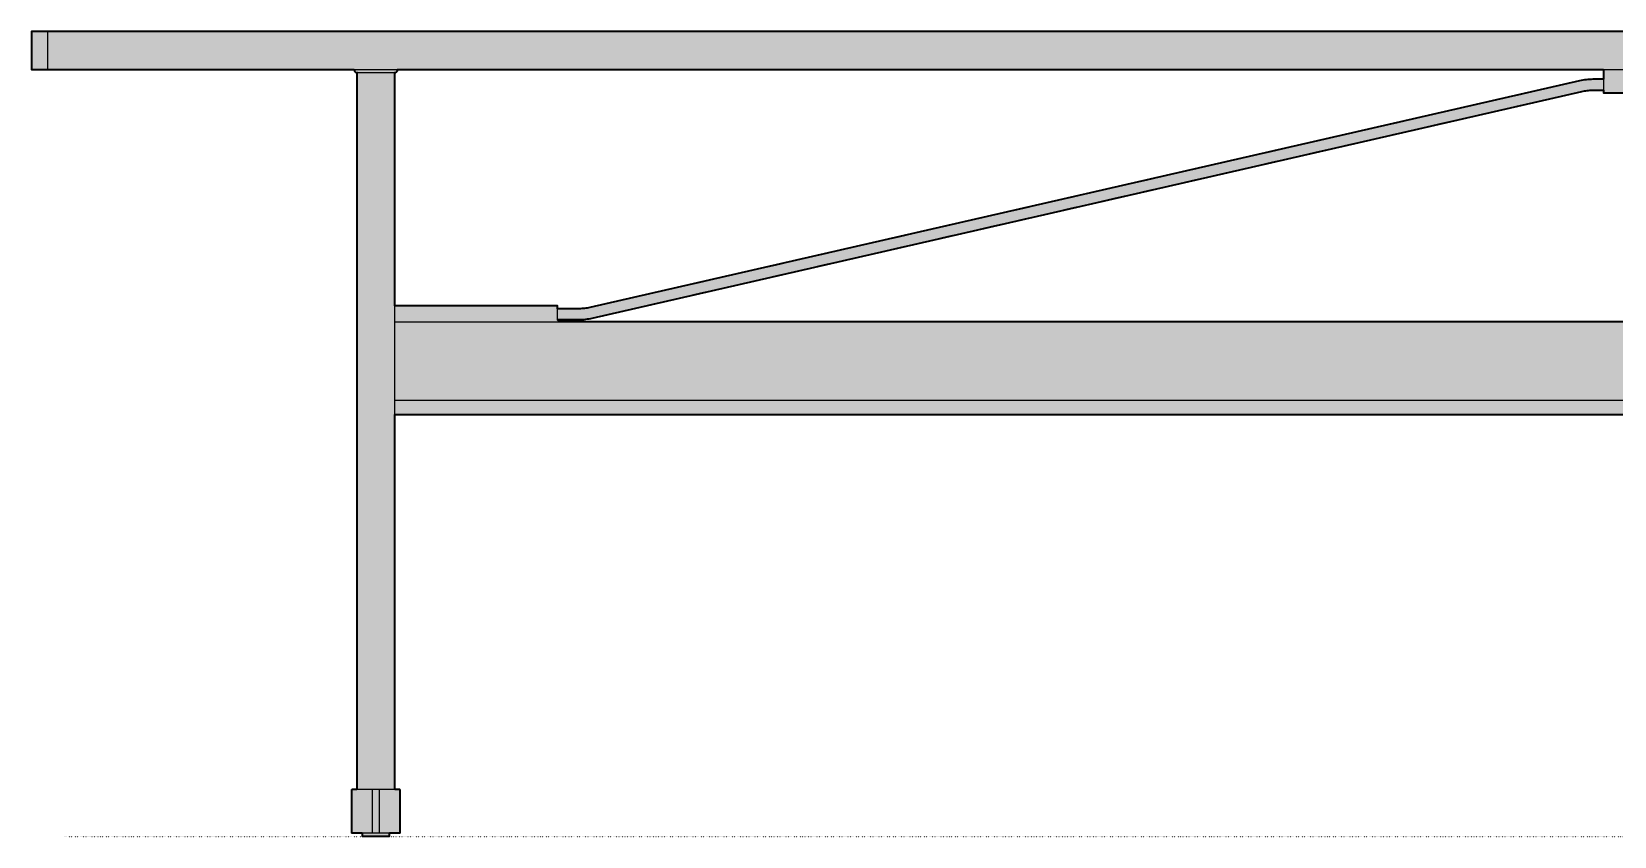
# Model space of a CAD drawing. Header units: millimetres. Extents: x -30 to 4394, y -1667 to 742.
# Drawn here: x -30 to 1430, y 0 to 742 of the extents above; entities that cross this region are included whole.
import ezdxf

# ---------------------------------------------------------------- set-up
doc = ezdxf.new("R2010")
doc.units = ezdxf.units.MM
doc.linetypes.add('Dots', pattern=[1, 0, -1])
doc.layers.add('Blocks', color=7, linetype='Continuous')
doc.layers.add('Blocks$Fill', color=7, linetype='Continuous', true_color=0xffffff)
for name, color, linetype, lineweight, true_color in [('Blocks$Inner', 7, 'Continuous', 25, 0x007f00), ('Blocks$Outline', 7, 'Continuous', 35, 0xff3f3f), ('Groud', 7, 'Dots', 25, 0x243775)]:
    doc.layers.add(name, color=color, linetype=linetype, lineweight=lineweight, true_color=true_color)

# ---------------------------------------------------------------- blocks, each defined once
blk = doc.blocks.new('Passerelle Dining Table Front')
at = {"layer": 'Blocks$Fill'}
h = blk.add_hatch(color=256, dxfattribs=at)
h.paths.add_polyline_path([(2969.7, 742.1), (2969.7, 742.1), (2969.7, 742.1), (2969.7, 742.1), (2969.7, 742.1), (2969.7, 742.1), (2969.5, 742.1), (2968.7, 742.1), (2965.3, 742.1), (2954.7, 742.1), (-15.3, 742.1), (-25.9, 742.1), (-29.2, 742.1), (-30, 742.1), (-30.2, 742.1), (-30.3, 742.1), (-30.3, 742.1), (-30.3, 742.1), (-30.3, 742.1), (-30.3, 742.1), (-30.3, 707.1), (-30.3, 707.1), (-30.3, 707.1), (-30.3, 707.1), (-30.3, 707.1), (-30.2, 707.1), (-30, 707.1), (-29.2, 707.1), (-25.9, 707.1), (-15.3, 707.1), (267.2, 707.1), (267.2, 707), (267.2, 706.9), (267.2, 706.9), (267.2, 706.8), (267.2, 706.7), (267.2, 706.7), (267.2, 706.6), (267.3, 706.5), (267.3, 706.5), (267.3, 706.4), (267.3, 706.4), (267.3, 706.3), (267.3, 706.2), (267.3, 706.2), (267.4, 706.1), (267.4, 706), (267.4, 706), (267.4, 705.9), (267.5, 705.9), (267.5, 705.8), (267.5, 705.7), (267.5, 705.7), (267.6, 705.6), (267.6, 705.6), (267.6, 705.5), (267.7, 705.4), (267.7, 705.4), (267.8, 705.3), (267.8, 705.3), (267.8, 705.2), (267.9, 705.2), (267.9, 705.1), (268, 705.1), (268, 705), (268.1, 704.9), (268.1, 704.9), (268.2, 704.8), (268.2, 704.8), (268.3, 704.7), (268.4, 704.7), (268.4, 704.7), (268.5, 704.6), (268.5, 704.6), (268.6, 704.5), (268.7, 704.5), (268.7, 704.4), (268.8, 704.4), (268.9, 704.4), (269, 704.3), (269, 704.3), (269.1, 704.3), (269.2, 704.2), (269.3, 704.2), (269.4, 704.2), (269.4, 704.2), (269.5, 704.1), (269.6, 704.1), (269.7, 704.1), (269.8, 704.1), (269.8, 704.1), (269.9, 704.1), (270, 704.1), (270.1, 704.1), (270.2, 704.1), (269.8, 704.1), (269.7, 704.1), (269.7, 704.1), (269.7, 704.1), (269.7, 704.1), (269.7, 704.1), (269.7, 704.1), (269.7, 704.1), (269.7, 704.1), (269.7, 43.1), (265.7, 43.1), (265.6, 43.1), (265.6, 43), (265.5, 43), (265.5, 43), (265.4, 43), (265.4, 43), (265.4, 43), (265.3, 43), (265.3, 43), (265.3, 43), (265.3, 43), (265.2, 43), (265.2, 43), (265.2, 43), (265.2, 43), (265.1, 43), (265.1, 43), (265.1, 42.9), (265.1, 42.9), (265.1, 42.9), (265.1, 42.9), (265.1, 42.9), (265, 42.9), (265, 42.9), (265, 42.9), (265, 42.9), (265, 42.9), (265, 42.9), (265, 42.9), (265, 42.9), (265, 42.9), (265, 42.8), (264.9, 42.8), (264.9, 42.8), (264.9, 42.8), (264.9, 42.8), (264.9, 42.8), (264.9, 42.8), (264.9, 42.8), (264.9, 42.8), (264.9, 42.8), (264.9, 42.8), (264.9, 42.7), (264.9, 42.7), (264.9, 42.7), (264.8, 42.7), (264.8, 42.7), (264.8, 42.7), (264.8, 42.7), (264.8, 42.7), (264.8, 42.6), (264.8, 42.6), (264.8, 42.6), (264.8, 42.6), (264.8, 42.6), (264.8, 42.5), (264.8, 42.5), (264.8, 42.5), (264.7, 42.4), (264.7, 42.4), (264.7, 42.4), (264.7, 42.4), (264.7, 42.3), (264.7, 42.3), (264.7, 42.3), (264.7, 42.2), (264.7, 42.2), (264.7, 42.1), (264.7, 4.1), (264.7, 3.9), (264.7, 3.9), (264.7, 3.8), (264.7, 3.8), (264.7, 3.8), (264.7, 3.7), (264.7, 3.7), (264.7, 3.7), (264.7, 3.7), (264.8, 3.6), (264.8, 3.6), (264.8, 3.6), (264.8, 3.6), (264.8, 3.5), (264.8, 3.5), (264.8, 3.5), (264.8, 3.5), (264.8, 3.4), (264.8, 3.4), (264.8, 3.4), (264.8, 3.4), (264.8, 3.4), (264.9, 3.4), (264.9, 3.4), (264.9, 3.4), (264.9, 3.3), (264.9, 3.3), (264.9, 3.3), (264.9, 3.3), (264.9, 3.3), (264.9, 3.3), (264.9, 3.3), (264.9, 3.3), (264.9, 3.3), (264.9, 3.3), (265, 3.3), (265, 3.2), (265, 3.2), (265, 3.2), (265, 3.2), (265, 3.2), (265, 3.2), (265, 3.2), (265, 3.2), (265, 3.2), (265.1, 3.2), (265.1, 3.2), (265.1, 3.2), (265.1, 3.2), (265.1, 3.2), (265.1, 3.1), (265.1, 3.1), (265.2, 3.1), (265.2, 3.1), (265.2, 3.1), (265.2, 3.1), (265.3, 3.1), (265.3, 3.1), (265.3, 3.1), (265.3, 3.1), (265.4, 3.1), (265.4, 3.1), (265.4, 3.1), (265.5, 3.1), (265.5, 3.1), (265.6, 3.1), (265.6, 3.1), (265.7, 3.1), (274.7, 3.1), (274.7, 0.1), (274.7, 0.1), (277.2, 0.1), (297.2, 0.1), (299.7, 0.1), (299.7, 0.1), (299.7, 3.1), (308.7, 3.1), (308.8, 3.1), (308.9, 3.1), (308.9, 3.1), (309, 3.1), (309, 3.1), (309, 3.1), (309.1, 3.1), (309.1, 3.1), (309.1, 3.1), (309.1, 3.1), (309.2, 3.1), (309.2, 3.1), (309.2, 3.1), (309.2, 3.1), (309.3, 3.1), (309.3, 3.1), (309.3, 3.1), (309.3, 3.2), (309.3, 3.2), (309.4, 3.2), (309.4, 3.2), (309.4, 3.2), (309.4, 3.2), (309.4, 3.2), (309.4, 3.2), (309.4, 3.2), (309.4, 3.2), (309.4, 3.2), (309.5, 3.2), (309.5, 3.2), (309.5, 3.2), (309.5, 3.3), (309.5, 3.3), (309.5, 3.3), (309.5, 3.3), (309.5, 3.3), (309.5, 3.3), (309.5, 3.3), (309.5, 3.3), (309.5, 3.3), (309.6, 3.3), (309.6, 3.3), (309.6, 3.4), (309.6, 3.4), (309.6, 3.4), (309.6, 3.4), (309.6, 3.4), (309.6, 3.4), (309.6, 3.4), (309.6, 3.4), (309.6, 3.5), (309.6, 3.5), (309.6, 3.5), (309.7, 3.5), (309.7, 3.6), (309.7, 3.6), (309.7, 3.6), (309.7, 3.6), (309.7, 3.7), (309.7, 3.7), (309.7, 3.7), (309.7, 3.7), (309.7, 3.8), (309.7, 3.8), (309.7, 3.8), (309.7, 3.9), (309.7, 3.9), (309.7, 4.1), (309.7, 42.1), (309.7, 42.2), (309.7, 42.2), (309.7, 42.3), (309.7, 42.3), (309.7, 42.3), (309.7, 42.4), (309.7, 42.4), (309.7, 42.4), (309.7, 42.4), (309.7, 42.5), (309.7, 42.5), (309.7, 42.5), (309.7, 42.6), (309.7, 42.6), (309.6, 42.6), (309.6, 42.6), (309.6, 42.6), (309.6, 42.7), (309.6, 42.7), (309.6, 42.7), (309.6, 42.7), (309.6, 42.7), (309.6, 42.7), (309.6, 42.7), (309.6, 42.7), (309.6, 42.8), (309.6, 42.8), (309.5, 42.8), (309.5, 42.8), (309.5, 42.8), (309.5, 42.8), (309.5, 42.8), (309.5, 42.8), (309.5, 42.8), (309.5, 42.8), (309.5, 42.8), (309.5, 42.9), (309.5, 42.9), (309.5, 42.9), (309.4, 42.9), (309.4, 42.9), (309.4, 42.9), (309.4, 42.9), (309.4, 42.9), (309.4, 42.9), (309.4, 42.9), (309.4, 42.9), (309.4, 42.9), (309.3, 42.9), (309.3, 42.9), (309.3, 43), (309.3, 43), (309.3, 43), (309.2, 43), (309.2, 43), (309.2, 43), (309.2, 43), (309.1, 43), (309.1, 43), (309.1, 43), (309.1, 43), (309, 43), (309, 43), (309, 43), (308.9, 43), (308.9, 43), (308.8, 43.1), (308.7, 43.1), (304.7, 43.1), (304.7, 389.1), (2634.7, 389), (2634.7, 43.1), (2630.7, 43.1), (2630.6, 43.1), (2630.6, 43), (2630.5, 43), (2630.5, 43), (2630.4, 43), (2630.4, 43), (2630.4, 43), (2630.3, 43), (2630.3, 43), (2630.3, 43), (2630.3, 43), (2630.2, 43), (2630.2, 43), (2630.2, 43), (2630.2, 43), (2630.1, 43), (2630.1, 43), (2630.1, 42.9), (2630.1, 42.9), (2630.1, 42.9), (2630.1, 42.9), (2630.1, 42.9), (2630, 42.9), (2630, 42.9), (2630, 42.9), (2630, 42.9), (2630, 42.9), (2630, 42.9), (2630, 42.9), (2630, 42.9), (2630, 42.9), (2630, 42.8), (2629.9, 42.8), (2629.9, 42.8), (2629.9, 42.8), (2629.9, 42.8), (2629.9, 42.8), (2629.9, 42.8), (2629.9, 42.8), (2629.9, 42.8), (2629.9, 42.8), (2629.9, 42.8), (2629.9, 42.7), (2629.9, 42.7), (2629.9, 42.7), (2629.8, 42.7), (2629.8, 42.7), (2629.8, 42.7), (2629.8, 42.7), (2629.8, 42.7), (2629.8, 42.6), (2629.8, 42.6), (2629.8, 42.6), (2629.8, 42.6), (2629.8, 42.6), (2629.8, 42.5), (2629.8, 42.5), (2629.8, 42.5), (2629.7, 42.4), (2629.7, 42.4), (2629.7, 42.4), (2629.7, 42.4), (2629.7, 42.3), (2629.7, 42.3), (2629.7, 42.3), (2629.7, 42.2), (2629.7, 42.2), (2629.7, 42.1), (2629.7, 4.1), (2629.7, 3.9), (2629.7, 3.9), (2629.7, 3.8), (2629.7, 3.8), (2629.7, 3.8), (2629.7, 3.7), (2629.7, 3.7), (2629.7, 3.7), (2629.7, 3.7), (2629.8, 3.6), (2629.8, 3.6), (2629.8, 3.6), (2629.8, 3.6), (2629.8, 3.5), (2629.8, 3.5), (2629.8, 3.5), (2629.8, 3.5), (2629.8, 3.4), (2629.8, 3.4), (2629.8, 3.4), (2629.8, 3.4), (2629.8, 3.4), (2629.9, 3.4), (2629.9, 3.4), (2629.9, 3.4), (2629.9, 3.3), (2629.9, 3.3), (2629.9, 3.3), (2629.9, 3.3), (2629.9, 3.3), (2629.9, 3.3), (2629.9, 3.3), (2629.9, 3.3), (2629.9, 3.3), (2629.9, 3.3), (2630, 3.3), (2630, 3.2), (2630, 3.2), (2630, 3.2), (2630, 3.2), (2630, 3.2), (2630, 3.2), (2630, 3.2), (2630, 3.2), (2630, 3.2), (2630.1, 3.2), (2630.1, 3.2), (2630.1, 3.2), (2630.1, 3.2), (2630.1, 3.2), (2630.1, 3.1), (2630.1, 3.1), (2630.2, 3.1), (2630.2, 3.1), (2630.2, 3.1), (2630.2, 3.1), (2630.3, 3.1), (2630.3, 3.1), (2630.3, 3.1), (2630.3, 3.1), (2630.4, 3.1), (2630.4, 3.1), (2630.4, 3.1), (2630.5, 3.1), (2630.5, 3.1), (2630.6, 3.1), (2630.6, 3.1), (2630.7, 3.1), (2639.7, 3.1), (2639.7, 0.1), (2639.7, 0.1), (2642.2, 0.1), (2662.2, 0.1), (2662.2, 0.1), (2664.7, 0.1), (2664.7, 0.1), (2664.7, 3.1), (2673.7, 3.1), (2673.8, 3.1), (2673.9, 3.1), (2673.9, 3.1), (2674, 3.1), (2674, 3.1), (2674, 3.1), (2674.1, 3.1), (2674.1, 3.1), (2674.1, 3.1), (2674.1, 3.1), (2674.2, 3.1), (2674.2, 3.1), (2674.2, 3.1), (2674.2, 3.1), (2674.3, 3.1), (2674.3, 3.1), (2674.3, 3.1), (2674.3, 3.2), (2674.3, 3.2), (2674.4, 3.2), (2674.4, 3.2), (2674.4, 3.2), (2674.4, 3.2), (2674.4, 3.2), (2674.4, 3.2), (2674.4, 3.2), (2674.4, 3.2), (2674.4, 3.2), (2674.5, 3.2), (2674.5, 3.2), (2674.5, 3.2), (2674.5, 3.3), (2674.5, 3.3), (2674.5, 3.3), (2674.5, 3.3), (2674.5, 3.3), (2674.5, 3.3), (2674.5, 3.3), (2674.5, 3.3), (2674.5, 3.3), (2674.6, 3.3), (2674.6, 3.3), (2674.6, 3.4), (2674.6, 3.4), (2674.6, 3.4), (2674.6, 3.4), (2674.6, 3.4), (2674.6, 3.4), (2674.6, 3.4), (2674.6, 3.4), (2674.6, 3.5), (2674.6, 3.5), (2674.6, 3.5), (2674.7, 3.5), (2674.7, 3.6), (2674.7, 3.6), (2674.7, 3.6), (2674.7, 3.6), (2674.7, 3.7), (2674.7, 3.7), (2674.7, 3.7), (2674.7, 3.7), (2674.7, 3.8), (2674.7, 3.8), (2674.7, 3.8), (2674.7, 3.9), (2674.7, 3.9), (2674.7, 4.1), (2674.7, 42.1), (2674.7, 42.2), (2674.7, 42.2), (2674.7, 42.3), (2674.7, 42.3), (2674.7, 42.3), (2674.7, 42.4), (2674.7, 42.4), (2674.7, 42.4), (2674.7, 42.4), (2674.7, 42.5), (2674.7, 42.5), (2674.7, 42.5), (2674.7, 42.6), (2674.7, 42.6), (2674.6, 42.6), (2674.6, 42.6), (2674.6, 42.6), (2674.6, 42.7), (2674.6, 42.7), (2674.6, 42.7), (2674.6, 42.7), (2674.6, 42.7), (2674.6, 42.7), (2674.6, 42.7), (2674.6, 42.7), (2674.6, 42.8), (2674.6, 42.8), (2674.5, 42.8), (2674.5, 42.8), (2674.5, 42.8), (2674.5, 42.8), (2674.5, 42.8), (2674.5, 42.8), (2674.5, 42.8), (2674.5, 42.8), (2674.5, 42.8), (2674.5, 42.9), (2674.5, 42.9), (2674.5, 42.9), (2674.4, 42.9), (2674.4, 42.9), (2674.4, 42.9), (2674.4, 42.9), (2674.4, 42.9), (2674.4, 42.9), (2674.4, 42.9), (2674.4, 42.9), (2674.4, 42.9), (2674.3, 42.9), (2674.3, 42.9), (2674.3, 43), (2674.3, 43), (2674.3, 43), (2674.2, 43), (2674.2, 43), (2674.2, 43), (2674.2, 43), (2674.1, 43), (2674.1, 43), (2674.1, 43), (2674.1, 43), (2674, 43), (2674, 43), (2674, 43), (2673.9, 43), (2673.9, 43), (2673.8, 43.1), (2673.7, 43.1), (2669.7, 43.1), (2669.7, 704.1), (2669.7, 704.1), (2669.7, 704.1), (2669.7, 704.1), (2669.7, 704.1), (2669.7, 704.1), (2669.7, 704.1), (2669.7, 704.1), (2669.6, 704.1), (2669.3, 704.1), (2669.3, 704.1), (2669.4, 704.1), (2669.5, 704.1), (2669.6, 704.1), (2669.7, 704.1), (2669.8, 704.1), (2669.8, 704.1), (2669.9, 704.1), (2670, 704.2), (2670.1, 704.2), (2670.2, 704.2), (2670.2, 704.2), (2670.3, 704.3), (2670.4, 704.3), (2670.5, 704.3), (2670.5, 704.4), (2670.6, 704.4), (2670.7, 704.4), (2670.8, 704.5), (2670.8, 704.5), (2670.9, 704.6), (2671, 704.6), (2671, 704.7), (2671.1, 704.7), (2671.1, 704.7), (2671.2, 704.8), (2671.2, 704.8), (2671.3, 704.9), (2671.4, 704.9), (2671.4, 705), (2671.5, 705.1), (2671.5, 705.1), (2671.5, 705.2), (2671.6, 705.2), (2671.6, 705.3), (2671.7, 705.3), (2671.7, 705.4), (2671.7, 705.4), (2671.8, 705.5), (2671.8, 705.6), (2671.9, 705.6), (2671.9, 705.7), (2671.9, 705.7), (2671.9, 705.8), (2672, 705.9), (2672, 705.9), (2672, 706), (2672, 706), (2672.1, 706.1), (2672.1, 706.2), (2672.1, 706.2), (2672.1, 706.3), (2672.1, 706.4), (2672.2, 706.4), (2672.2, 706.5), (2672.2, 706.5), (2672.2, 706.6), (2672.2, 706.7), (2672.2, 706.7), (2672.2, 706.8), (2672.2, 706.9), (2672.2, 706.9), (2672.2, 707), (2672.2, 707.1), (2954.7, 707.1), (2965.3, 707.1), (2968.7, 707.1), (2969.5, 707.1), (2969.7, 707.1), (2969.7, 707.1), (2969.7, 707.1), (2969.7, 707.1), (2969.7, 707.1), (2969.7, 707.1)], flags=0)
h.paths.add_polyline_path([(2454.8, 487.7), (1541.9, 696.7), (1540.4, 697), (1538.9, 697.3), (1537.4, 697.5), (1535.8, 697.7), (1534.3, 697.9), (1532.7, 698), (1531.2, 698), (1529.6, 698.1), (1519.7, 698.1), (1519.7, 699.3), (1519.7, 702.9), (1519.7, 703), (1519.7, 703.1), (1519.7, 707.1), (2632.2, 707.1), (2632.2, 707), (2632.2, 706.9), (2632.2, 706.9), (2632.2, 706.8), (2632.2, 706.7), (2632.2, 706.7), (2632.2, 706.6), (2632.3, 706.5), (2632.3, 706.5), (2632.3, 706.4), (2632.3, 706.4), (2632.3, 706.3), (2632.3, 706.2), (2632.3, 706.2), (2632.4, 706.1), (2632.4, 706), (2632.4, 706), (2632.4, 705.9), (2632.5, 705.9), (2632.5, 705.8), (2632.5, 705.7), (2632.5, 705.7), (2632.6, 705.6), (2632.6, 705.6), (2632.6, 705.5), (2632.7, 705.4), (2632.7, 705.4), (2632.8, 705.3), (2632.8, 705.3), (2632.8, 705.2), (2632.9, 705.2), (2632.9, 705.1), (2633, 705.1), (2633, 705), (2633.1, 704.9), (2633.1, 704.9), (2633.2, 704.8), (2633.2, 704.8), (2633.3, 704.7), (2633.4, 704.7), (2633.4, 704.7), (2633.5, 704.6), (2633.5, 704.6), (2633.6, 704.5), (2633.7, 704.5), (2633.7, 704.4), (2633.8, 704.4), (2633.9, 704.4), (2634, 704.3), (2634, 704.3), (2634.1, 704.3), (2634.2, 704.2), (2634.3, 704.2), (2634.4, 704.2), (2634.4, 704.2), (2634.5, 704.1), (2634.6, 704.1), (2634.7, 704.1), (2634.8, 704.1), (2634.8, 704.1), (2634.9, 704.1), (2635, 704.1), (2635.1, 704.1), (2635.2, 704.1), (2634.8, 704.1), (2634.7, 704.1), (2634.7, 704.1), (2634.7, 704.1), (2634.7, 704.1), (2634.7, 704.1), (2634.7, 704.1), (2634.7, 704.1), (2634.7, 704.1), (2634.7, 489), (2484.7, 489.1), (2484.7, 486.6), (2464.8, 486.6), (2463.5, 486.6), (2462.3, 486.6), (2461, 486.7), (2459.7, 486.8), (2458.5, 487), (2457.2, 487.2), (2456, 487.4)], flags=0)
h.paths.add_polyline_path([(1399.8, 686.9), (1401, 687.2), (1402.2, 687.4), (1403.5, 687.6), (1404.7, 687.8), (1406, 687.9), (1407.3, 688), (1408.5, 688), (1409.8, 688.1), (1419.7, 688.1), (1419.7, 686.2), (1419.7, 685.7), (1419.7, 685.6), (1419.7, 685.6), (1419.7, 685.6), (1419.7, 685.6), (1419.7, 685.6), (1419.7, 685.6), (1419.7, 685.6), (1439.7, 685.6), (1439.7, 685.6), (1439.7, 685.6), (1439.7, 685.6), (1439.7, 685.6), (1439.7, 685.6), (1439.7, 685.6), (1439.7, 685.7), (1439.7, 686.2), (1439.7, 688.1), (1440.2, 688.1), (1440.2, 688.7), (1440.2, 688.4), (1440.2, 688.2), (1440.3, 687.9), (1440.3, 687.7), (1440.3, 687.4), (1440.3, 687.2), (1440.4, 686.9), (1440.4, 686.7), (1440.5, 686.4), (1440.5, 686.1), (1440.6, 685.9), (1440.7, 685.6), (1440.8, 685.1), (1441, 684.6), (1447.5, 684.6), (1447.6, 685.1), (1447.8, 685.6), (1447.8, 685.9), (1447.9, 686.1), (1448, 686.4), (1448, 686.7), (1448.1, 686.9), (1448.1, 687.2), (1448.1, 687.4), (1448.2, 687.7), (1448.2, 687.9), (1448.2, 688.2), (1448.2, 688.4), (1448.2, 688.7), (1448.2, 688.1), (1448.7, 688.1), (1448.7, 686.2), (1448.7, 685.7), (1448.7, 685.6), (1448.7, 685.6), (1448.7, 685.6), (1448.7, 685.6), (1448.7, 685.6), (1448.7, 685.6), (1448.7, 685.6), (1490.7, 685.6), (1490.7, 685.6), (1490.7, 685.6), (1490.7, 685.6), (1490.7, 685.6), (1490.7, 685.6), (1490.7, 685.6), (1490.7, 685.7), (1490.7, 686.2), (1490.7, 688.1), (1491.2, 688.1), (1491.2, 688.7), (1491.2, 688.4), (1491.2, 688.2), (1491.3, 687.9), (1491.3, 687.7), (1491.3, 687.4), (1491.3, 687.2), (1491.4, 686.9), (1491.4, 686.7), (1491.5, 686.4), (1491.5, 686.1), (1491.6, 685.9), (1491.7, 685.6), (1491.8, 685.1), (1492, 684.6), (1498.5, 684.6), (1498.6, 685.1), (1498.8, 685.6), (1498.8, 685.9), (1498.9, 686.1), (1499, 686.4), (1499, 686.7), (1499.1, 686.9), (1499.1, 687.2), (1499.1, 687.4), (1499.2, 687.7), (1499.2, 687.9), (1499.2, 688.2), (1499.2, 688.4), (1499.2, 688.7), (1499.2, 688.1), (1499.7, 688.1), (1499.7, 686.2), (1499.7, 685.7), (1499.7, 685.6), (1499.7, 685.6), (1499.7, 685.6), (1499.7, 685.6), (1499.7, 685.6), (1499.7, 685.6), (1499.7, 685.6), (1519.7, 685.6), (1519.7, 685.6), (1519.7, 685.6), (1519.7, 685.6), (1519.7, 685.6), (1519.7, 685.6), (1519.7, 685.6), (1519.7, 685.7), (1519.7, 686.2), (1519.7, 688.1), (1529.6, 688.1), (1530.9, 688), (1532.2, 688), (1533.4, 687.9), (1534.7, 687.8), (1535.9, 687.6), (1537.2, 687.4), (1538.4, 687.2), (1539.7, 686.9), (2452.5, 477.9), (2454, 477.6), (2455.6, 477.3), (2457.1, 477.1), (2458.6, 476.9), (2460.2, 476.7), (2461.7, 476.6), (2463.2, 476.6), (2464.8, 476.6), (2484.5, 476.6), (2484.5, 476.5), (2484.5, 476.4), (2484.4, 476.4), (2484.4, 476.3), (2484.4, 476.3), (2484.4, 476.2), (2484.3, 476.1), (2484.3, 476.1), (2484.3, 476), (2484.2, 475.9), (2484.2, 475.9), (2484.1, 475.8), (2484, 475.7), (2484, 475.7), (2483.9, 475.6), (2483.9, 475.5), (2483.8, 475.5), (2483.7, 475.4), (2483.7, 475.3), (2483.6, 475.3), (2483.5, 475.2), (2483.4, 475.1), (2483.3, 475.1), (2483.2, 475), (2483.2, 475), (2483.1, 475), (2483.1, 475), (2483, 474.9), (2483, 474.9), (2482.9, 474.9), (2482.9, 474.9), (2482.8, 474.8), (2482.8, 474.8), (2482.7, 474.8), (2482.7, 474.8), (2482.6, 474.8), (2482.6, 474.8), (2482.5, 474.7), (2482.5, 474.7), (2482.4, 474.7), (2482.3, 474.7), (2482.2, 474.7), (2482.2, 474.7), (2482.1, 474.6), (2482, 474.6), (2481.9, 474.6), (2481.8, 474.6), (2481.7, 474.6), (457.7, 474.6), (457.7, 474.6), (457.7, 474.6), (457.7, 474.6), (457.7, 474.6), (457.7, 474.6), (457.7, 474.6), (457.7, 474.6), (457.7, 474.6), (457.6, 474.6), (457.5, 474.6), (457.4, 474.6), (457.3, 474.7), (457.2, 474.7), (457.1, 474.7), (457, 474.7), (456.9, 474.7), (456.8, 474.8), (456.7, 474.8), (456.6, 474.8), (456.5, 474.9), (456.5, 474.9), (456.4, 474.9), (456.3, 475), (456.2, 475), (456.1, 475.1), (456, 475.1), (455.9, 475.2), (455.9, 475.3), (455.8, 475.3), (455.7, 475.4), (455.6, 475.5), (455.6, 475.5), (455.5, 475.6), (455.4, 475.7), (455.4, 475.7), (455.3, 475.8), (455.3, 475.9), (455.2, 475.9), (455.2, 476), (455.1, 476.1), (455.1, 476.1), (455.1, 476.2), (455, 476.3), (455, 476.3), (455, 476.4), (455, 476.4), (454.9, 476.5), (454.9, 476.6), (474.6, 476.6), (476.2, 476.6), (477.7, 476.6), (479.3, 476.7), (480.8, 476.9), (482.4, 477.1), (483.9, 477.3), (485.4, 477.6), (486.9, 477.9)], flags=0)
h.paths.add_polyline_path([(484.7, 487.7), (483.4, 487.4), (482.2, 487.2), (480.9, 487), (479.7, 486.8), (478.4, 486.7), (477.2, 486.6), (475.9, 486.6), (474.6, 486.6), (454.7, 486.6), (454.7, 489.1), (304.7, 489.1), (304.7, 704.1), (304.7, 704.1), (304.7, 704.1), (304.7, 704.1), (304.7, 704.1), (304.7, 704.1), (304.7, 704.1), (304.7, 704.1), (304.6, 704.1), (304.3, 704.1), (304.3, 704.1), (304.4, 704.1), (304.5, 704.1), (304.6, 704.1), (304.7, 704.1), (304.8, 704.1), (304.8, 704.1), (304.9, 704.1), (305, 704.2), (305.1, 704.2), (305.2, 704.2), (305.2, 704.2), (305.3, 704.3), (305.4, 704.3), (305.5, 704.3), (305.5, 704.4), (305.6, 704.4), (305.7, 704.4), (305.8, 704.5), (305.8, 704.5), (305.9, 704.6), (306, 704.6), (306, 704.7), (306.1, 704.7), (306.1, 704.7), (306.2, 704.8), (306.2, 704.8), (306.3, 704.9), (306.4, 704.9), (306.4, 705), (306.5, 705.1), (306.5, 705.1), (306.5, 705.2), (306.6, 705.2), (306.6, 705.3), (306.7, 705.3), (306.7, 705.4), (306.7, 705.4), (306.8, 705.5), (306.8, 705.6), (306.9, 705.6), (306.9, 705.7), (306.9, 705.7), (306.9, 705.8), (307, 705.9), (307, 705.9), (307, 706), (307, 706), (307.1, 706.1), (307.1, 706.2), (307.1, 706.2), (307.1, 706.3), (307.1, 706.4), (307.2, 706.4), (307.2, 706.5), (307.2, 706.5), (307.2, 706.6), (307.2, 706.7), (307.2, 706.7), (307.2, 706.8), (307.2, 706.9), (307.2, 706.9), (307.2, 707), (307.2, 707.1), (1419.7, 707.1), (1419.7, 703.1), (1419.7, 703.1), (1419.7, 702.9), (1419.7, 701), (1419.7, 699.3), (1419.7, 698.1), (1409.8, 698.1), (1408.2, 698), (1406.7, 698), (1405.2, 697.9), (1403.6, 697.7), (1402.1, 697.5), (1400.6, 697.3), (1399, 697), (1397.5, 696.7)], flags=0)
at = {"layer": 'Blocks$Inner'}
for points in [[(-15.3, 707.1), (267.2, 707.1), (307.2, 707.1), (1419.7, 707.1), (1519.7, 707.1), (2632.2, 707.1), (2672.2, 707.1), (2954.7, 707.1)], [(304.7, 43.1), (304.7, 389.1), (304.7, 489.1), (304.7, 704.1)]]:
    blk.add_lwpolyline(points, dxfattribs=at)
for points, weights in [([(-15.3, 742.1), (-30.3, 742.1), (-30.3, 742.1)], [1, 0.707106781187, 1]), ([(-30.3, 707.1), (-30.3, 707.1), (-15.3, 707.1)], [1, 0.707106781187, 1]), ([(269.7, 704.1), (269.7, 704.1), (270.2, 704.1)], [1, 0.913195018849, 0.877842951378]), ([(304.7, 704.1), (304.7, 704.1), (304.2, 704.1)], [1, 0.913219400996, 0.877862815112]), ([(1419.7, 699.3), (1419.7, 698.8), (1419.7, 698.1)], [1, 0.95926075775, 0.935346395782]), ([(1419.7, 688.1), (1419.7, 685.6), (1419.7, 685.6)], [0.910621828993, 0.871121215113, 1]), ([(454.7, 486.6), (454.7, 489.1), (454.7, 489.1)], [0.954093556897, 0.891671283037, 0.999999645965])]:
    blk.add_rational_spline(points, weights, degree=2, dxfattribs=at)
for points, degree in [([(-30.3, 742.1), (-30.3, 724.6), (-30.3, 707.1)], 2), ([(-15.3, 707.1), (-15.3, 724.6), (-15.3, 742.1)], 2), ([(-15.3, 742.1), (1469.7, 742.1), (2954.7, 742.1)], 2), ([(269.7, 43.1), (269.7, 373.6), (269.7, 704.1)], 2), ([(1419.7, 707.1), (1419.7, 705.1), (1419.7, 703.1)], 2), ([(484.7, 487.7), (789, 557.3), (1093.2, 627), (1397.5, 696.7)], 3), ([(1399.8, 686.9), (1095.5, 617.3), (791.2, 547.6), (486.9, 477.9)], 3), ([(1409.8, 698.1), (1413.1, 698.1), (1416.4, 698.1), (1419.7, 698.1)], 3), ([(1419.7, 688.1), (1416.4, 688.1), (1413.1, 688.1), (1409.8, 688.1)], 3), ([(1419.7, 685.6), (1429.7, 685.6), (1439.7, 685.6)], 2), ([(454.7, 486.6), (461.4, 486.6), (468, 486.6), (474.6, 486.6)], 3), ([(304.7, 474.6), (381.2, 474.6), (457.7, 474.6)], 2), ([(474.6, 476.6), (468.1, 476.6), (461.5, 476.6), (454.9, 476.6)], 3), ([(455.1, 476.1), (455.1, 476.2), (455, 476.4), (454.9, 476.6)], 3), ([(2481.7, 474.6), (1469.7, 474.6), (457.7, 474.6)], 2), ([(2634.7, 402), (1469.7, 402), (304.7, 402)], 2), ([(2634.7, 389), (1469.7, 389), (304.7, 389.1)], 2), ([(264.7, 42.1), (264.7, 23.1), (264.7, 4.1)], 2), ([(290.7, 43.1), (288.4, 43.1), (286.1, 43.1), (283.7, 43.1)], 3), ([(283.7, 42.1), (283.7, 23.1), (283.7, 4.1)], 2), ([(290.7, 4.1), (290.7, 23.1), (290.7, 42.1)], 2), ([(309.7, 4.1), (309.7, 23.1), (309.7, 42.1)], 2), ([(274.7, 3.1), (274.7, 1.6), (274.7, 0.1)], 2), ([(283.7, 3.1), (286.1, 3.1), (288.4, 3.1), (290.7, 3.1)], 3), ([(299.7, 0.1), (299.7, 1.6), (299.7, 3.1)], 2)]:
    blk.add_open_spline(points, degree=degree, dxfattribs=at)
for points, degree, knots in [([(270.2, 704.1), (270, 704.1), (269.7, 704.1), (269.3, 704.2), (269.1, 704.3), (268.7, 704.5), (268.5, 704.6), (268.2, 704.8), (268.1, 705), (267.7, 705.4), (267.5, 705.7), (267.3, 706.4), (267.2, 706.7), (267.2, 707.1)], 3, [37.016122, 37.016122, 37.016122, 37.016122, 38.04204, 38.04204, 39.06905, 39.06905, 40.101021, 40.101021, 41.132938, 41.132938, 43.194725, 43.194725, 45.256728, 45.256728, 45.256728, 45.256728]), ([(307.2, 707.1), (307.2, 706.7), (307.2, 706.4), (306.9, 705.7), (306.7, 705.4), (306.4, 705), (306.2, 704.8), (305.9, 704.6), (305.7, 704.5), (305.4, 704.3), (305.1, 704.2), (304.7, 704.1), (304.5, 704.1), (304.2, 704.1)], 3, [-8.240606, -8.240606, -8.240606, -8.240606, -6.1786, -6.1786, -4.116816, -4.116816, -3.084391, -3.084391, -2.052971, -2.052971, -1.025751, -1.025751, 0, 0, 0, 0]), ([(1397.5, 696.7), (1399.5, 697.1), (1401.6, 697.5), (1403.6, 697.7), (1405.7, 697.9), (1407.7, 698.1), (1409.8, 698.1)], 3, [986.510313, 986.510313, 986.510313, 986.510313, 992.702551, 992.702551, 992.702551, 998.894799, 998.894799, 998.894799, 998.894799]), ([(1409.8, 688.1), (1408.1, 688.1), (1406.4, 688), (1404.7, 687.8), (1403.1, 687.6), (1401.4, 687.3), (1399.8, 686.9)], 3, [1031.446009, 1031.446009, 1031.446009, 1031.446009, 1036.512394, 1036.512394, 1036.512394, 1041.578771, 1041.578771, 1041.578771, 1041.578771]), ([(454.7, 489.1), (445.6, 489.1), (436.4, 489.1), (427, 489.1), (417.6, 489.1), (398.8, 489.1), (380, 489.1), (361.2, 489.1), (342.3, 489.1), (323.5, 489.1), (304.7, 489.1)], 2, [1674.511612, 1674.511612, 1674.511612, 1692.812404, 1692.812404, 1711.634742, 1711.634742, 1749.260365, 1749.260365, 1786.885989, 1786.885989, 1824.511612, 1824.511612, 1824.511612]), ([(474.6, 486.6), (476.3, 486.6), (478, 486.6), (479.7, 486.8), (481.4, 487), (483, 487.3), (484.7, 487.7)], 3, [39.921997, 39.921997, 39.921997, 39.921997, 44.988374, 44.988374, 44.988374, 50.054759, 50.054759, 50.054759, 50.054759]), ([(454.9, 476.6), (454.9, 476.6), (454.9, 476.7), (454.8, 477.1), (454.7, 477.3), (454.7, 477.6)], 3, [1657.287262, 1657.287262, 1657.287262, 1657.287262, 1657.618455, 1657.618455, 1658.648151, 1658.648151, 1658.648151, 1658.648151]), ([(457.7, 474.6), (457.7, 474.6), (457.7, 474.6), (457.7, 474.6), (457.7, 474.6), (457.7, 474.6), (457.7, 474.6), (457.7, 474.6), (457.6, 474.6), (457.6, 474.6), (457.6, 474.6), (457.6, 474.6), (457.5, 474.6), (457.5, 474.6), (457.5, 474.6), (457.4, 474.6), (457.4, 474.6), (457.3, 474.7), (457.3, 474.7), (457.2, 474.7), (457.2, 474.7), (457.1, 474.7), (457, 474.7), (456.9, 474.7), (456.8, 474.8), (456.7, 474.8), (456.6, 474.8), (456.4, 474.9), (456.3, 475), (456.1, 475.1), (456, 475.2), (455.8, 475.3), (455.7, 475.4), (455.5, 475.6), (455.4, 475.7), (455.3, 475.9), (455.3, 475.9), (455.2, 476), (455.2, 476), (455.1, 476.1)], 3, [1653.360849, 1653.360849, 1653.360849, 1653.360849, 1653.373393, 1653.373393, 1653.385937, 1653.385937, 1653.411024, 1653.411024, 1653.461199, 1653.461199, 1653.511377, 1653.511377, 1653.561557, 1653.561557, 1653.661927, 1653.661927, 1653.762297, 1653.762297, 1653.862667, 1653.862667, 1653.963037, 1653.963037, 1654.163786, 1654.163786, 1654.36461, 1654.36461, 1654.565442, 1654.565442, 1654.967377, 1654.967377, 1655.373094, 1655.373094, 1655.778766, 1655.778766, 1656.18475, 1656.18475, 1656.387725, 1656.387725, 1656.590452, 1656.590452, 1656.590452, 1656.590452]), ([(486.9, 477.9), (484.9, 477.5), (482.9, 477.1), (480.8, 476.9), (478.8, 476.7), (476.7, 476.6), (474.6, 476.6)], 3, [1978.034325, 1978.034325, 1978.034325, 1978.034325, 1984.226573, 1984.226573, 1984.226573, 1990.418811, 1990.418811, 1990.418811, 1990.418811]), ([(265.7, 43.1), (265.5, 43.1), (265.4, 43.1), (265, 43), (264.8, 42.8), (264.7, 42.4), (264.7, 42.2), (264.7, 42.1)], 5, [227.989291, 227.989291, 227.989291, 227.989291, 227.989291, 227.989291, 228.859679, 228.859679, 229.730067, 229.730067, 229.730067, 229.730067, 229.730067, 229.730067]), ([(269.7, 43.1), (268.6, 43.1), (266.5, 43.1), (265.7, 43.1), (265.7, 43.1)], 3, [215.558994, 215.558994, 215.558994, 215.558994, 220.806277, 227.989291, 227.989291, 227.989291, 227.989291]), ([(283.7, 43.1), (281.4, 43.1), (276.6, 43.1), (272.1, 43.1), (270.1, 43.1), (269.7, 43.1)], 3, [199.257236, 199.257236, 199.257236, 199.257236, 206.44025, 213.623263, 215.558994, 215.558994, 215.558994, 215.558994]), ([(283.7, 43.1), (283.7, 43.1), (283.7, 43.1), (283.7, 43), (283.7, 42.8), (283.7, 42.4), (283.7, 42.2), (283.7, 42.1)], 5, [0, 0, 0, 0, 0, 0, 0.870388, 0.870388, 1.740777, 1.740777, 1.740777, 1.740777, 1.740777, 1.740777]), ([(290.7, 42.1), (290.7, 42.2), (290.7, 42.4), (290.7, 42.8), (290.7, 43), (290.7, 43.1), (290.7, 43.1), (290.7, 43.1)], 5, [39.740777, 39.740777, 39.740777, 39.740777, 39.740777, 39.740777, 40.611165, 40.611165, 41.481553, 41.481553, 41.481553, 41.481553, 41.481553, 41.481553]), ([(304.7, 43.1), (304.3, 43.1), (302.3, 43.1), (297.8, 43.1), (293.1, 43.1), (290.7, 43.1)], 3, [175.956334, 175.956334, 175.956334, 175.956334, 177.891209, 185.074222, 192.257236, 192.257236, 192.257236, 192.257236]), ([(308.7, 43.1), (308.7, 43.1), (307.9, 43.1), (305.8, 43.1), (304.7, 43.1)], 3, [163.525181, 163.525181, 163.525181, 163.525181, 170.708195, 175.956334, 175.956334, 175.956334, 175.956334]), ([(309.7, 42.1), (309.7, 42.2), (309.7, 42.4), (309.6, 42.8), (309.4, 43), (309.1, 43.1), (308.9, 43.1), (308.7, 43.1)], 5, [161.784404, 161.784404, 161.784404, 161.784404, 161.784404, 161.784404, 162.654793, 162.654793, 163.525181, 163.525181, 163.525181, 163.525181, 163.525181, 163.525181]), ([(264.7, 4.1), (264.7, 3.9), (264.7, 3.7), (264.8, 3.3), (265, 3.1), (265.4, 3.1), (265.5, 3.1), (265.7, 3.1)], 5, [267.730067, 267.730067, 267.730067, 267.730067, 267.730067, 267.730067, 268.600456, 268.600456, 269.470844, 269.470844, 269.470844, 269.470844, 269.470844, 269.470844]), ([(265.7, 3.1), (265.7, 3.1), (266.7, 3.1), (270.2, 3.1), (273.4, 3.1), (274.7, 3.1)], 3, [269.470844, 269.470844, 269.470844, 269.470844, 269.863543, 270.256242, 270.518014, 270.518014, 270.518014, 270.518014]), ([(274.7, 3.1), (275.4, 3.1), (278.2, 3.1), (281.4, 3.1), (283.7, 3.1)], 3, [270.5180142, 270.5180142, 270.5180142, 270.5180142, 270.6489412, 271.0416403, 271.0416403, 271.0416403, 271.0416403]), ([(283.7, 4.1), (283.7, 3.9), (283.7, 3.7), (283.7, 3.3), (283.7, 3.1), (283.7, 3.1), (283.7, 3.1), (283.7, 3.1)], 5, [39.740777, 39.740777, 39.740777, 39.740777, 39.740777, 39.740777, 40.240777, 40.240777, 40.740777, 40.740777, 40.740777, 40.740777, 40.740777, 40.740777]), ([(290.7, 3.1), (290.7, 3.1), (290.7, 3.1), (290.7, 3.1), (290.7, 3.3), (290.7, 3.7), (290.7, 3.9), (290.7, 4.1)], 5, [0, 0, 0, 0, 0, 0, 0.870388, 0.870388, 1.740777, 1.740777, 1.740777, 1.740777, 1.740777, 1.740777]), ([(290.7, 3.1), (293.1, 3.1), (296.2, 3.1), (299, 3.1), (299.7, 3.1)], 3, [93.311573, 93.311573, 93.311573, 93.311573, 100.494587, 102.889631, 102.889631, 102.889631, 102.889631]), ([(299.7, 3.1), (301.1, 3.1), (304.2, 3.1), (307.8, 3.1), (308.7, 3.1), (308.7, 3.1)], 3, [102.889631, 102.889631, 102.889631, 102.889631, 107.6776, 114.860614, 122.043628, 122.043628, 122.043628, 122.043628]), ([(308.7, 3.1), (308.9, 3.1), (309.1, 3.1), (309.4, 3.1), (309.6, 3.3), (309.7, 3.7), (309.7, 3.9), (309.7, 4.1)], 5, [122.043628, 122.043628, 122.043628, 122.043628, 122.043628, 122.043628, 122.914016, 122.914016, 123.784404, 123.784404, 123.784404, 123.784404, 123.784404, 123.784404])]:
    blk.add_open_spline(points, degree=degree, knots=knots, dxfattribs=at)
for points, weights, degree, knots in [([(304.2, 704.1), (303.6, 704.1), (302.8, 704.1), (295.6, 704.1), (287.2, 704.1), (278.9, 704.1), (271.6, 704.1), (270.9, 704.1), (270.2, 704.1)], [1, 0.995141797318, 1, 0.964763821238, 1, 0.964763821238, 1, 0.995141797318, 1], 2, [0, 0, 0, 1.780788, 1.780788, 18.508061, 18.508061, 35.235334, 35.235334, 37.016122, 37.016122, 37.016122]), ([(1419.7, 703.1), (1419.7, 703.1), (1419.7, 703.1), (1419.7, 703), (1419.7, 703), (1419.7, 702.9), (1419.7, 702.8), (1419.7, 702.6), (1419.7, 702.2), (1419.7, 701.8), (1419.7, 701.3), (1419.7, 700.9), (1419.7, 700.4), (1419.7, 699.9), (1419.7, 699.6), (1419.7, 699.3)], [1, 1, 1, 1, 1, 1, 0.933619788794, 0.90042968319, 0.90042968319, 0.933619788794, 1, 0.933619788794, 0.90042968319, 0.90042968319, 0.933619788794, 1], 5, [-114, -114, -114, -114, -114, -114, -112.353804, -112.353804, -112.353804, -112.353804, -112.353804, -109.934809, -109.934809, -109.934809, -109.934809, -109.934809, -107.515814, -107.515814, -107.515814, -107.515814, -107.515814, -107.515814]), ([(1419.7, 699.3), (1419.7, 699.5), (1419.7, 699.8), (1419.7, 700.2), (1419.7, 700.6), (1419.7, 701), (1419.7, 701.5), (1419.7, 702.1), (1419.7, 702.5), (1419.7, 702.8), (1419.7, 702.9), (1419.7, 703), (1419.7, 703), (1419.7, 703.1), (1419.7, 703.1), (1419.7, 703.1)], [1, 0.952453413391, 0.928680120086, 0.928680120086, 0.952453413391, 1, 0.911973170099, 0.867959755148, 0.867959755148, 0.911973170099, 1, 1, 1, 1, 1, 1], 5, [0, 0, 0, 0, 0, 0, 2.011547, 2.011547, 2.011547, 2.011547, 2.011547, 4.827502, 4.827502, 4.827502, 4.827502, 4.827502, 6.496082, 6.496082, 6.496082, 6.496082, 6.496082, 6.496082]), ([(1419.7, 698.1), (1419.7, 694.9), (1419.7, 690.9), (1419.7, 689.3), (1419.7, 688.1)], [0.935346395782, 0.843449771975, 1, 0.931589314613, 0.910621828993], 2, [1008.816796, 1008.816796, 1008.816796, 1017.659744, 1017.659744, 1021.524012, 1021.524012, 1021.524012]), ([(454.7, 477.6), (454.7, 481.4), (454.7, 485.2), (454.7, 485.9), (454.7, 486.6)], [1, 0.862546987969, 1, 0.970875806935, 0.954093556897], 2, [1658.648151, 1658.648151, 1658.648151, 1666.579887, 1666.579887, 1668.2605, 1668.2605, 1668.2605]), ([(274.7, 0.1), (274.7, 0.1), (275.9, 0.1), (276.5, 0.1), (277.2, 0.1)], [1, 0.844512117352, 1, 0.905097739402, 0.926042950816], 2, [0, 0, 0, 2.260571, 2.260571, 3.640314, 3.640314, 3.640314]), ([(277.2, 0.1), (277.2, 0.1), (287.2, 0.1), (297.2, 0.1), (297.2, 0.1)], [1, 0.707106781187, 1, 0.707106920848, 0.999999720678], 2, [3.640314, 3.640314, 3.640314, 19.348281, 19.348281, 35.056241, 35.056241, 35.056241]), ([(297.2, 0.1), (297.9, 0.1), (298.6, 0.1), (299.7, 0.1), (299.7, 0.1)], [0.926046813106, 0.905088991663, 1, 0.844512117354, 1], 2, [35.056241, 35.056241, 35.056241, 36.436111, 36.436111, 38.696683, 38.696683, 38.696683])]:
    blk.add_rational_spline(points, weights, degree=degree, knots=knots, dxfattribs=at)
at = {"layer": 'Blocks$Outline'}
for points in [[(-30.3, 742.1), (-30.3, 707.1)], [(2954.7, 742.1), (-15.3, 742.1)], [(-15.3, 707.1), (267.2, 707.1)], [(269.7, 704.1), (269.7, 43.1)], [(304.7, 489.1), (304.7, 489.1), (304.7, 704.1)], [(307.2, 707.1), (307.2, 707.1), (1419.7, 707.1)], [(1419.7, 707.1), (1419.7, 703.1)], [(1397.5, 696.7), (484.7, 487.7)], [(486.9, 477.9), (1399.8, 686.9)], [(1419.7, 698.1), (1409.8, 698.1)], [(1409.8, 688.1), (1419.7, 688.1)], [(1419.7, 685.6), (1439.7, 685.6)], [(454.7, 489.1), (436.4, 489.1), (417.6, 489.1), (380, 489.1), (342.3, 489.1), (304.7, 489.1)], [(474.6, 486.6), (454.7, 486.6)], [(454.9, 476.6), (474.6, 476.6)], [(2481.7, 474.6), (457.7, 474.6)], [(457.7, 474.6), (457.7, 474.6)], [(304.7, 43.1), (304.7, 389.1), (304.7, 389.1)], [(304.7, 389.1), (2634.7, 389)], [(264.7, 42.1), (264.7, 4.1)], [(309.7, 4.1), (309.7, 42.1)], [(274.7, 3.1), (274.7, 0.1)], [(299.7, 0.1), (299.7, 3.1)]]:
    blk.add_lwpolyline(points, dxfattribs=at)
for points, weights in [([(-15.3, 742.1), (-30.3, 742.1), (-30.3, 742.1)], [1, 0.707106781187, 1]), ([(-30.3, 707.1), (-30.3, 707.1), (-15.3, 707.1)], [1, 0.707106781187, 1]), ([(270.2, 704.1), (269.7, 704.1), (269.7, 704.1)], [0.88111275287, 0.917082715813, 1]), ([(304.7, 704.1), (304.7, 704.1), (304.3, 704.1)], [1, 0.917082068475, 0.881112191236]), ([(1419.7, 699.3), (1419.7, 698.8), (1419.7, 698.1)], [1, 0.95926075775, 0.935346395782]), ([(1419.7, 688.1), (1419.7, 685.6), (1419.7, 685.6)], [0.910621828993, 0.871121215113, 1]), ([(454.7, 486.6), (454.7, 489.1), (454.7, 489.1)], [0.954093556897, 0.891671283037, 0.999999645965])]:
    blk.add_rational_spline(points, weights, degree=2, dxfattribs=at)
for points, degree, knots in [([(267.2, 707.1), (267.2, 706.7), (267.3, 706.4), (267.5, 705.7), (267.7, 705.4), (268.1, 705), (268.2, 704.8), (268.5, 704.6), (268.7, 704.5), (269.1, 704.3), (269.3, 704.2), (269.7, 704.1), (269.9, 704.1), (270.2, 704.1)], 3, [-45.256728, -45.256728, -45.256728, -45.256728, -43.194725, -43.194725, -41.132938, -41.132938, -40.101021, -40.101021, -39.06905, -39.06905, -38.04204, -38.04204, -37.080238, -37.080238, -37.080238, -37.080238]), ([(304.3, 704.1), (304.5, 704.1), (304.7, 704.1), (305.1, 704.2), (305.4, 704.3), (305.7, 704.5), (305.9, 704.6), (306.2, 704.8), (306.4, 705), (306.7, 705.4), (306.9, 705.7), (307.2, 706.4), (307.2, 706.7), (307.2, 707.1)], 3, [0.064106, 0.064106, 0.064106, 0.064106, 1.025751, 1.025751, 2.052971, 2.052971, 3.084391, 3.084391, 4.116816, 4.116816, 6.1786, 6.1786, 8.240606, 8.240606, 8.240606, 8.240606]), ([(1409.8, 698.1), (1407.7, 698.1), (1405.7, 697.9), (1403.6, 697.7), (1401.6, 697.5), (1399.5, 697.1), (1397.5, 696.7)], 3, [-998.894799, -998.894799, -998.894799, -998.894799, -992.702551, -992.702551, -992.702551, -986.510313, -986.510313, -986.510313, -986.510313]), ([(1399.8, 686.9), (1401.4, 687.3), (1403.1, 687.6), (1404.7, 687.8), (1406.4, 688), (1408.1, 688.1), (1409.8, 688.1)], 3, [-136.008974, -136.008974, -136.008974, -136.008974, -130.942598, -130.942598, -130.942598, -125.876213, -125.876213, -125.876213, -125.876213]), ([(484.7, 487.7), (483, 487.3), (481.4, 487), (479.7, 486.8), (478, 486.6), (476.3, 486.6), (474.6, 486.6)], 3, [-50.054759, -50.054759, -50.054759, -50.054759, -44.988374, -44.988374, -44.988374, -39.921997, -39.921997, -39.921997, -39.921997]), ([(457.7, 474.6), (457.7, 474.6), (457.7, 474.6), (457.7, 474.6), (457.6, 474.6), (457.6, 474.6), (457.6, 474.6), (457.6, 474.6), (457.5, 474.6), (457.5, 474.6), (457.5, 474.6), (457.4, 474.6), (457.4, 474.6), (457.3, 474.7), (457.3, 474.7), (457.2, 474.7), (457.2, 474.7), (457.1, 474.7), (457, 474.7), (456.9, 474.7), (456.8, 474.8), (456.7, 474.8), (456.6, 474.8), (456.4, 474.9), (456.3, 475), (456.1, 475.1), (456, 475.2), (455.8, 475.3), (455.7, 475.4), (455.5, 475.6), (455.4, 475.7), (455.3, 475.9), (455.3, 475.9), (455.2, 476), (455.2, 476), (455.1, 476.1)], 3, [-1801.949828, -1801.949828, -1801.949828, -1801.949828, -1801.949825, -1801.949825, -1801.89965, -1801.89965, -1801.849472, -1801.849472, -1801.799292, -1801.799292, -1801.698922, -1801.698922, -1801.598552, -1801.598552, -1801.498182, -1801.498182, -1801.397812, -1801.397812, -1801.197063, -1801.197063, -1800.996239, -1800.996239, -1800.795407, -1800.795407, -1800.393472, -1800.393472, -1799.987755, -1799.987755, -1799.582083, -1799.582083, -1799.176099, -1799.176099, -1798.973123, -1798.973123, -1798.770397, -1798.770397, -1798.770397, -1798.770397]), ([(474.6, 476.6), (476.7, 476.6), (478.8, 476.7), (480.8, 476.9), (482.9, 477.1), (484.9, 477.5), (486.9, 477.9)], 3, [-1084.849015, -1084.849015, -1084.849015, -1084.849015, -1078.656777, -1078.656777, -1078.656777, -1072.464529, -1072.464529, -1072.464529, -1072.464529]), ([(265.7, 43.1), (265.5, 43.1), (265.4, 43.1), (265, 43), (264.8, 42.8), (264.7, 42.4), (264.7, 42.2), (264.7, 42.1)], 5, [227.989291, 227.989291, 227.989291, 227.989291, 227.989291, 227.989291, 228.859679, 228.859679, 229.730067, 229.730067, 229.730067, 229.730067, 229.730067, 229.730067]), ([(269.7, 43.1), (268.6, 43.1), (266.5, 43.1), (265.7, 43.1), (265.7, 43.1)], 3, [215.558994, 215.558994, 215.558994, 215.558994, 220.806277, 227.989291, 227.989291, 227.989291, 227.989291]), ([(308.7, 43.1), (308.7, 43.1), (307.9, 43.1), (305.8, 43.1), (304.7, 43.1)], 3, [163.525181, 163.525181, 163.525181, 163.525181, 170.708195, 175.956334, 175.956334, 175.956334, 175.956334]), ([(309.7, 42.1), (309.7, 42.2), (309.7, 42.4), (309.6, 42.8), (309.4, 43), (309.1, 43.1), (308.9, 43.1), (308.7, 43.1)], 5, [161.784404, 161.784404, 161.784404, 161.784404, 161.784404, 161.784404, 162.654793, 162.654793, 163.525181, 163.525181, 163.525181, 163.525181, 163.525181, 163.525181]), ([(264.7, 4.1), (264.7, 3.9), (264.7, 3.7), (264.8, 3.3), (265, 3.1), (265.4, 3.1), (265.5, 3.1), (265.7, 3.1)], 5, [83, 83, 83, 83, 83, 83, 83.870388, 83.870388, 84.740777, 84.740777, 84.740777, 84.740777, 84.740777, 84.740777]), ([(265.7, 3.1), (265.7, 3.1), (266.7, 3.1), (270.2, 3.1), (273.4, 3.1), (274.7, 3.1)], 3, [84.740777, 84.740777, 84.740777, 84.740777, 85.133476, 85.526175, 85.787936, 85.787936, 85.787936, 85.787936]), ([(299.7, 3.1), (301.1, 3.1), (304.2, 3.1), (307.8, 3.1), (308.7, 3.1), (308.7, 3.1)], 3, [102.889631, 102.889631, 102.889631, 102.889631, 107.6776, 114.860614, 122.043628, 122.043628, 122.043628, 122.043628]), ([(308.7, 3.1), (308.9, 3.1), (309.1, 3.1), (309.4, 3.1), (309.6, 3.3), (309.7, 3.7), (309.7, 3.9), (309.7, 4.1)], 5, [122.043628, 122.043628, 122.043628, 122.043628, 122.043628, 122.043628, 122.914016, 122.914016, 123.784404, 123.784404, 123.784404, 123.784404, 123.784404, 123.784404])]:
    blk.add_open_spline(points, degree=degree, knots=knots, dxfattribs=at)
for points, weights, degree, knots in [([(1419.7, 703.1), (1419.7, 703.1), (1419.7, 703.1), (1419.7, 703.1), (1419.7, 703), (1419.7, 703), (1419.7, 702.9), (1419.7, 702.8), (1419.7, 702.5), (1419.7, 702.1), (1419.7, 701.5), (1419.7, 701), (1419.7, 700.6), (1419.7, 700.2), (1419.7, 699.8), (1419.7, 699.5), (1419.7, 699.3)], [1, 1, 1, 1, 1, 1, 1, 0.911973170099, 0.867959755148, 0.867959755148, 0.911973170099, 1, 0.952453413391, 0.928680120086, 0.928680120086, 0.952453413391, 1], 5, [-6.496082, -6.496082, -6.496082, -6.496082, -6.496082, -6.496082, -6.458253, -4.827502, -4.827502, -4.827502, -4.827502, -4.827502, -2.011547, -2.011547, -2.011547, -2.011547, -2.011547, 0, 0, 0, 0, 0, 0]), ([(274.7, 0.1), (274.7, 0.1), (275.9, 0.1), (276.5, 0.1), (277.2, 0.1)], [1, 0.844512117352, 1, 0.905097739402, 0.926042950816], 2, [0, 0, 0, 2.260571, 2.260571, 3.640314, 3.640314, 3.640314]), ([(277.2, 0.1), (277.2, 0.1), (287.2, 0.1), (297.2, 0.1), (297.2, 0.1)], [0.999999720727, 0.707106920823, 1, 0.707106920848, 0.999999720678], 2, [-38.415919, -38.415919, -38.415919, -22.70796, -22.70796, -7, -7, -7]), ([(297.2, 0.1), (297.9, 0.1), (298.6, 0.1), (299.7, 0.1), (299.7, 0.1)], [0.926046813106, 0.905088991663, 1, 0.844512117354, 1], 2, [-4022.580072, -4022.580072, -4022.580072, -4021.200202, -4021.200202, -4018.939631, -4018.939631, -4018.939631])]:
    blk.add_rational_spline(points, weights, degree=degree, knots=knots, dxfattribs=at)
blk.add_open_spline([(455.1, 476.1), (455.1, 476.2), (455, 476.4), (454.9, 476.6)], degree=3, dxfattribs=at)

msp = doc.modelspace()

# ---------------------------------------------------------------- linework, layer by layer
at = {"layer": 'Groud'}
msp.add_lwpolyline([(0, 0), (2939.4, 0)], dxfattribs=at)

# ---------------------------------------------------------------- block references
at = {"layer": 'Blocks'}
msp.add_blockref('Passerelle Dining Table Front', (0, 0), dxfattribs=at)

doc.saveas('drawing.dxf')
